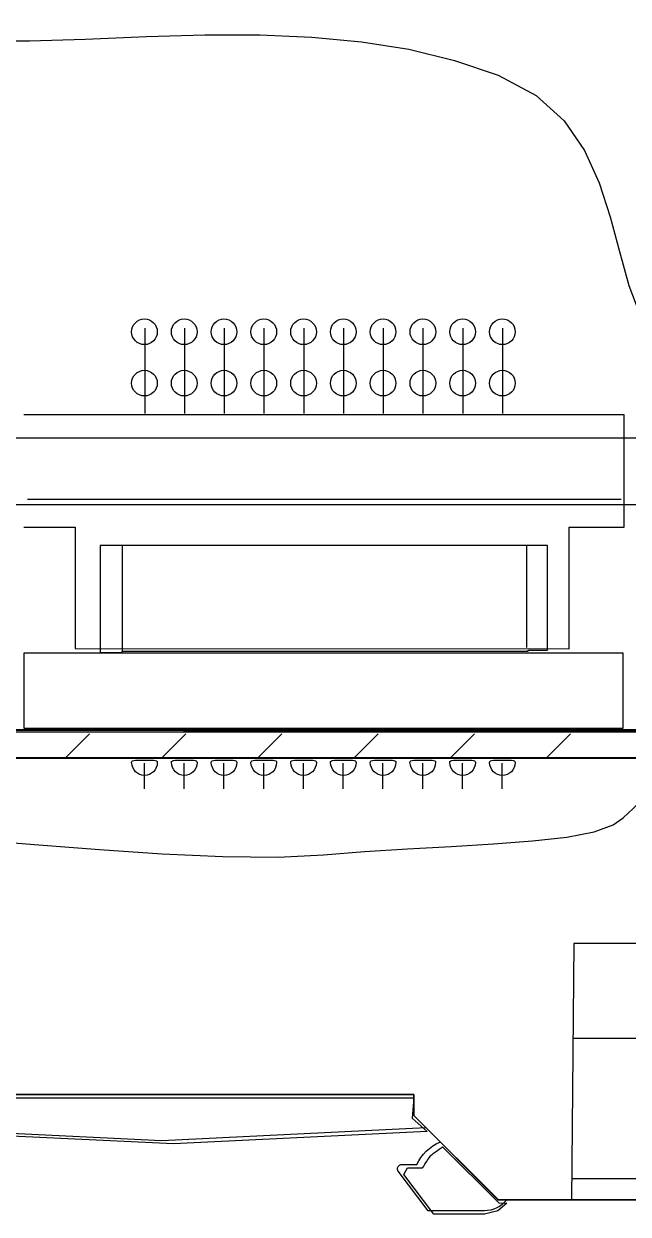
# Model space of a CAD drawing. Header units: metres. Extents: x 0 to 3575, y 0 to 842.
# Drawn here: x 2537 to 2577.1, y 582.7 to 661.6 of the extents above; entities that cross this region are included whole.
import ezdxf

# ---------------------------------------------------------------- set-up
doc = ezdxf.new("R2010")
doc.units = ezdxf.units.M
doc.layers.add('SCHEMATICS', color=7, linetype='Continuous')

msp = doc.modelspace()

# ---------------------------------------------------------------- linework, layer by layer
at = {"layer": 'SCHEMATICS', "color": 7}
for p, q in [((2545.084, 635.791), (2545.084, 641.444)), ((2547.722, 635.791), (2547.722, 641.444)), ((2550.356, 635.791), (2550.356, 641.444)), ((2552.991, 635.791), (2552.991, 641.444)), ((2555.625, 635.791), (2555.625, 641.444)), ((2558.262, 635.791), (2558.262, 641.444)), ((2560.897, 635.791), (2560.897, 641.444)), ((2563.534, 635.791), (2563.534, 641.444)), ((2566.168, 635.791), (2566.168, 641.444)), ((2568.805, 635.791), (2568.805, 641.444)), ((2576.841, 635.688), (2537.046, 635.688)), ((2576.841, 628.248), (2576.841, 635.688)), ((2588.326, 634.135), (2485.717, 634.135)), ((2537.283, 630.1), (2576.651, 630.1)), ((2581.394, 629.726), (2494.372, 629.726)), ((2537.046, 628.248), (2540.453, 628.248)), ((2540.453, 628.248), (2540.453, 620.189)), ((2573.199, 620.175), (2573.199, 628.248)), ((2573.199, 628.248), (2576.841, 628.248)), ((2571.764, 627.025), (2542.117, 627.025)), ((2542.117, 627.025), (2542.117, 619.927)), ((2543.593, 620.033), (2543.593, 627.022)), ((2570.39, 620.267), (2570.39, 627.022)), ((2571.764, 620.081), (2571.764, 627.025)), ((2540.453, 620.189), (2573.199, 620.175)), ((2542.117, 619.927), (2543.566, 619.927)), ((2543.566, 619.927), (2543.566, 620.03)), ((2543.566, 620.03), (2570.495, 620.03)), ((2570.495, 620.081), (2571.764, 620.081)), ((2570.495, 620.03), (2570.495, 620.081)), ((2633.214, 614.659), (2457.524, 614.659)), ((2593.282, 614.765), (2480.765, 614.765)), ((2539.771, 612.916), (2541.406, 614.551)), ((2546.149, 612.916), (2547.784, 614.551)), ((2547.644, 614.765), (2588.506, 614.765)), ((2552.527, 612.916), (2554.162, 614.551)), ((2558.905, 612.916), (2560.54, 614.551)), ((2565.283, 612.916), (2566.918, 614.551)), ((2571.661, 612.916), (2573.296, 614.551)), ((2457.584, 612.947), (2632.797, 612.943)), ((2632.847, 612.912), (2457.614, 612.912)), ((2538.398, 612.936), (2458.457, 612.936)), ((2632.182, 612.935), (2538.767, 612.935)), ((2545.05, 610.892), (2545.05, 612.593)), ((2547.684, 610.892), (2547.684, 612.593)), ((2550.32, 610.892), (2550.32, 612.593)), ((2552.955, 610.892), (2552.955, 612.593)), ((2555.591, 610.892), (2555.591, 612.593)), ((2558.226, 610.892), (2558.226, 612.593)), ((2560.862, 610.892), (2560.862, 612.593)), ((2563.498, 610.892), (2563.498, 612.593)), ((2566.132, 610.892), (2566.132, 612.593)), ((2568.769, 610.892), (2568.769, 612.593)), ((2573.504, 600.629), (2573.354, 583.645)), ((2597.661, 600.628), (2573.504, 600.628)), ((2578.513, 594.349), (2573.449, 594.349)), ((2562.9, 590.621), (2529.806, 590.621)), ((2529.808, 590.62), (2562.902, 590.62)), ((2549.968, 590.631), (2543.318, 590.631)), ((2559.144, 590.621), (2559.141, 590.621)), ((2559.147, 590.619), (2559.144, 590.619)), ((2559.213, 590.617), (2559.207, 590.617)), ((2559.217, 590.615), (2559.211, 590.615)), ((2562.9, 589.226), (2562.9, 590.621)), ((2562.902, 590.62), (2562.902, 589.225)), ((2529.879, 590.397), (2562.901, 590.394)), ((2562.901, 590.394), (2562.788, 589.059)), ((2562.788, 589.059), (2563.801, 588.172)), ((2562.902, 589.225), (2568.515, 583.642)), ((2568.478, 583.644), (2562.902, 589.224)), ((2546.205, 587.562), (2528.981, 588.396)), ((2546.976, 587.357), (2529.064, 588.185)), ((2563.717, 588.41), (2546.205, 587.562)), ((2563.801, 588.172), (2546.976, 587.357)), ((2564.641, 587.471), (2564.654, 587.474)), ((2564.815, 587.16), (2568.553, 583.442)), ((2562.101, 585.981), (2563.109, 585.981)), ((2562.254, 585.31), (2562.476, 585.757)), ((2562.476, 585.757), (2563.481, 585.757)), ((2563.865, 582.913), (2561.879, 585.534)), ((2564.239, 582.689), (2562.254, 585.31)), ((2573.367, 585.055), (2578.433, 585.053)), ((2573.357, 583.645), (2568.477, 583.645)), ((2568.478, 583.644), (2568.513, 583.641)), ((2568.478, 583.644), (2568.513, 583.641)), ((2569.066, 583.423), (2568.478, 582.92)), ((2568.515, 583.642), (2631.429, 583.638)), ((2568.516, 583.641), (2568.549, 583.638)), ((2568.516, 583.641), (2568.549, 583.638)), ((2568.553, 583.442), (2569.066, 583.423)), ((2571.528, 583.641), (2571.534, 583.641)), ((2571.529, 583.641), (2571.535, 583.641)), ((2573.356, 583.645), (2573.354, 583.645)), ((2578.424, 583.645), (2573.355, 583.645)), ((2573.359, 583.644), (2573.357, 583.644)), ((2573.357, 583.64), (2573.359, 583.64)), ((2573.427, 583.639), (2573.423, 583.64)), ((2573.432, 583.638), (2573.428, 583.639)), ((2567.584, 582.913), (2563.865, 582.913)), ((2567.587, 582.689), (2564.239, 582.689)), ((2568.478, 582.92), (2567.587, 582.689))]:
    msp.add_line(p, q, dxfattribs=at)
for points in [[(2519.128, 661.621), (2522.943, 661.494), (2525.88, 661.296), (2528.225, 661.062), (2530.265, 660.828), (2532.287, 660.63), (2534.578, 660.503), (2537.424, 660.484), (2541.111, 660.606)], [(2519.128, 661.621), (2522.943, 661.494), (2525.88, 661.296), (2528.225, 661.062), (2530.265, 660.828), (2532.288, 660.63), (2534.578, 660.503), (2537.424, 660.484), (2541.111, 660.606)], [(2541.111, 660.606), (2545.192, 660.783), (2549.044, 660.885), (2552.686, 660.881), (2556.141, 660.74), (2559.43, 660.433), (2562.573, 659.929), (2565.592, 659.197), (2568.507, 658.208)], [(2541.111, 660.606), (2545.192, 660.783), (2549.044, 660.885), (2552.686, 660.881), (2556.141, 660.74), (2559.43, 660.433), (2562.573, 659.929), (2565.592, 659.197), (2568.507, 658.208)], [(2568.507, 658.208), (2571.011, 656.875), (2572.871, 655.188), (2574.22, 653.228), (2575.191, 651.075), (2575.918, 648.811), (2576.533, 646.517), (2577.169, 644.274), (2577.961, 642.162)], [(2568.507, 658.208), (2571.011, 656.875), (2572.872, 655.188), (2574.221, 653.228), (2575.192, 651.075), (2575.918, 648.811), (2576.533, 646.517), (2577.17, 644.274), (2577.962, 642.162)], [(2544.195, 641.198), (2544.212, 641.369), (2544.262, 641.529), (2544.341, 641.674), (2544.445, 641.8), (2544.571, 641.904), (2544.716, 641.982), (2544.875, 642.032), (2545.047, 642.049)], [(2545.047, 642.049), (2545.218, 642.032), (2545.377, 641.982), (2545.522, 641.904), (2545.648, 641.8), (2545.752, 641.674), (2545.831, 641.529), (2545.881, 641.369), (2545.898, 641.198)], [(2546.832, 641.198), (2546.849, 641.369), (2546.899, 641.529), (2546.978, 641.674), (2547.082, 641.8), (2547.208, 641.904), (2547.353, 641.982), (2547.512, 642.032), (2547.683, 642.049)], [(2547.683, 642.049), (2547.855, 642.032), (2548.014, 641.982), (2548.159, 641.904), (2548.285, 641.8), (2548.389, 641.674), (2548.468, 641.529), (2548.518, 641.369), (2548.535, 641.198)], [(2549.469, 641.198), (2549.486, 641.369), (2549.536, 641.529), (2549.615, 641.674), (2549.719, 641.8), (2549.845, 641.904), (2549.99, 641.982), (2550.149, 642.032), (2550.32, 642.049)], [(2550.32, 642.049), (2550.492, 642.032), (2550.651, 641.982), (2550.796, 641.904), (2550.922, 641.8), (2551.026, 641.674), (2551.105, 641.529), (2551.155, 641.369), (2551.172, 641.198)], [(2552.107, 641.198), (2552.124, 641.369), (2552.174, 641.529), (2552.253, 641.674), (2552.357, 641.8), (2552.482, 641.904), (2552.627, 641.982), (2552.786, 642.032), (2552.957, 642.049)], [(2552.957, 642.049), (2553.129, 642.032), (2553.288, 641.982), (2553.433, 641.904), (2553.559, 641.8), (2553.663, 641.674), (2553.741, 641.529), (2553.791, 641.369), (2553.808, 641.198)], [(2554.742, 641.198), (2554.759, 641.369), (2554.809, 641.529), (2554.888, 641.674), (2554.992, 641.8), (2555.118, 641.904), (2555.263, 641.982), (2555.422, 642.032), (2555.594, 642.049)], [(2555.594, 642.049), (2555.765, 642.032), (2555.924, 641.982), (2556.069, 641.904), (2556.195, 641.8), (2556.299, 641.674), (2556.378, 641.529), (2556.428, 641.369), (2556.445, 641.198)], [(2557.379, 641.198), (2557.396, 641.369), (2557.446, 641.529), (2557.525, 641.674), (2557.629, 641.8), (2557.755, 641.904), (2557.9, 641.982), (2558.059, 642.032), (2558.231, 642.049)], [(2558.231, 642.049), (2558.402, 642.032), (2558.561, 641.982), (2558.706, 641.904), (2558.832, 641.8), (2558.936, 641.674), (2559.015, 641.529), (2559.065, 641.369), (2559.082, 641.198)], [(2560.016, 641.198), (2560.033, 641.369), (2560.083, 641.529), (2560.162, 641.674), (2560.266, 641.8), (2560.392, 641.904), (2560.537, 641.982), (2560.696, 642.032), (2560.867, 642.049)], [(2560.867, 642.049), (2561.039, 642.032), (2561.198, 641.982), (2561.343, 641.904), (2561.469, 641.8), (2561.573, 641.674), (2561.652, 641.529), (2561.702, 641.369), (2561.719, 641.198)], [(2562.653, 641.198), (2562.67, 641.369), (2562.72, 641.529), (2562.799, 641.674), (2562.903, 641.8), (2563.029, 641.904), (2563.174, 641.982), (2563.333, 642.032), (2563.504, 642.049)], [(2563.504, 642.049), (2563.676, 642.032), (2563.835, 641.982), (2563.98, 641.904), (2564.106, 641.8), (2564.21, 641.674), (2564.289, 641.529), (2564.339, 641.369), (2564.356, 641.198)], [(2565.29, 641.198), (2565.307, 641.369), (2565.357, 641.529), (2565.436, 641.674), (2565.54, 641.8), (2565.666, 641.904), (2565.811, 641.982), (2565.97, 642.032), (2566.141, 642.049)], [(2566.141, 642.049), (2566.313, 642.032), (2566.472, 641.982), (2566.617, 641.904), (2566.743, 641.8), (2566.847, 641.674), (2566.926, 641.529), (2566.976, 641.369), (2566.993, 641.198)], [(2567.927, 641.198), (2567.944, 641.369), (2567.994, 641.529), (2568.072, 641.674), (2568.176, 641.8), (2568.302, 641.904), (2568.447, 641.982), (2568.607, 642.032), (2568.778, 642.049)], [(2568.778, 642.049), (2568.949, 642.032), (2569.108, 641.982), (2569.253, 641.904), (2569.379, 641.8), (2569.483, 641.674), (2569.562, 641.529), (2569.612, 641.369), (2569.629, 641.198)], [(2545.047, 640.347), (2544.875, 640.364), (2544.716, 640.414), (2544.571, 640.492), (2544.445, 640.596), (2544.341, 640.722), (2544.262, 640.867), (2544.212, 641.026), (2544.195, 641.198)], [(2545.898, 641.198), (2545.881, 641.026), (2545.831, 640.867), (2545.752, 640.722), (2545.648, 640.596), (2545.522, 640.492), (2545.377, 640.414), (2545.218, 640.364), (2545.047, 640.347)], [(2547.683, 640.347), (2547.512, 640.364), (2547.353, 640.414), (2547.208, 640.492), (2547.082, 640.596), (2546.978, 640.722), (2546.899, 640.867), (2546.849, 641.026), (2546.832, 641.198)], [(2548.535, 641.198), (2548.518, 641.026), (2548.468, 640.867), (2548.389, 640.722), (2548.285, 640.596), (2548.159, 640.492), (2548.014, 640.414), (2547.855, 640.364), (2547.683, 640.347)], [(2550.32, 640.347), (2550.149, 640.364), (2549.99, 640.414), (2549.845, 640.492), (2549.719, 640.596), (2549.615, 640.722), (2549.536, 640.867), (2549.486, 641.026), (2549.469, 641.198)], [(2551.172, 641.198), (2551.155, 641.026), (2551.105, 640.867), (2551.026, 640.722), (2550.922, 640.596), (2550.796, 640.492), (2550.651, 640.414), (2550.492, 640.364), (2550.32, 640.347)], [(2552.957, 640.347), (2552.786, 640.364), (2552.627, 640.414), (2552.482, 640.492), (2552.357, 640.596), (2552.253, 640.722), (2552.174, 640.867), (2552.124, 641.026), (2552.107, 641.198)], [(2553.808, 641.198), (2553.791, 641.026), (2553.741, 640.867), (2553.663, 640.722), (2553.559, 640.596), (2553.433, 640.492), (2553.288, 640.414), (2553.129, 640.364), (2552.957, 640.347)], [(2555.594, 640.347), (2555.422, 640.364), (2555.263, 640.414), (2555.118, 640.492), (2554.992, 640.596), (2554.888, 640.722), (2554.809, 640.867), (2554.759, 641.026), (2554.742, 641.198)], [(2556.445, 641.198), (2556.428, 641.026), (2556.378, 640.867), (2556.299, 640.722), (2556.195, 640.596), (2556.069, 640.492), (2555.924, 640.414), (2555.765, 640.364), (2555.594, 640.347)], [(2558.231, 640.347), (2558.059, 640.364), (2557.9, 640.414), (2557.755, 640.492), (2557.629, 640.596), (2557.525, 640.722), (2557.446, 640.867), (2557.396, 641.026), (2557.379, 641.198)], [(2559.082, 641.198), (2559.065, 641.026), (2559.015, 640.867), (2558.936, 640.722), (2558.832, 640.596), (2558.706, 640.492), (2558.561, 640.414), (2558.402, 640.364), (2558.231, 640.347)], [(2560.867, 640.347), (2560.696, 640.364), (2560.537, 640.414), (2560.392, 640.492), (2560.266, 640.596), (2560.162, 640.722), (2560.083, 640.867), (2560.033, 641.026), (2560.016, 641.198)], [(2561.719, 641.198), (2561.702, 641.026), (2561.652, 640.867), (2561.573, 640.722), (2561.469, 640.596), (2561.343, 640.492), (2561.198, 640.414), (2561.039, 640.364), (2560.867, 640.347)], [(2563.504, 640.347), (2563.333, 640.364), (2563.174, 640.414), (2563.029, 640.492), (2562.903, 640.596), (2562.799, 640.722), (2562.72, 640.867), (2562.67, 641.026), (2562.653, 641.198)], [(2564.356, 641.198), (2564.339, 641.026), (2564.289, 640.867), (2564.21, 640.722), (2564.106, 640.596), (2563.98, 640.492), (2563.835, 640.414), (2563.676, 640.364), (2563.504, 640.347)], [(2566.141, 640.347), (2565.97, 640.364), (2565.811, 640.414), (2565.666, 640.492), (2565.54, 640.596), (2565.436, 640.722), (2565.357, 640.867), (2565.307, 641.026), (2565.29, 641.198)], [(2566.993, 641.198), (2566.976, 641.026), (2566.926, 640.867), (2566.847, 640.722), (2566.743, 640.596), (2566.617, 640.492), (2566.472, 640.414), (2566.313, 640.364), (2566.141, 640.347)], [(2568.778, 640.347), (2568.607, 640.364), (2568.447, 640.414), (2568.302, 640.492), (2568.176, 640.596), (2568.072, 640.722), (2567.994, 640.867), (2567.944, 641.026), (2567.927, 641.198)], [(2569.629, 641.198), (2569.612, 641.026), (2569.562, 640.867), (2569.483, 640.722), (2569.379, 640.596), (2569.253, 640.492), (2569.108, 640.414), (2568.949, 640.364), (2568.778, 640.347)], [(2544.195, 637.793), (2544.212, 637.965), (2544.262, 638.124), (2544.341, 638.269), (2544.445, 638.395), (2544.571, 638.499), (2544.716, 638.577), (2544.875, 638.627), (2545.047, 638.644)], [(2545.047, 638.644), (2545.218, 638.627), (2545.377, 638.577), (2545.522, 638.499), (2545.648, 638.395), (2545.752, 638.269), (2545.831, 638.124), (2545.881, 637.965), (2545.898, 637.793)], [(2546.832, 637.793), (2546.849, 637.965), (2546.899, 638.124), (2546.978, 638.269), (2547.082, 638.395), (2547.208, 638.499), (2547.353, 638.577), (2547.512, 638.627), (2547.683, 638.644)], [(2547.683, 638.644), (2547.855, 638.627), (2548.014, 638.577), (2548.159, 638.499), (2548.285, 638.395), (2548.389, 638.269), (2548.468, 638.124), (2548.518, 637.965), (2548.535, 637.793)], [(2549.469, 637.793), (2549.486, 637.965), (2549.536, 638.124), (2549.615, 638.269), (2549.719, 638.395), (2549.845, 638.499), (2549.99, 638.577), (2550.149, 638.627), (2550.32, 638.644)], [(2550.32, 638.644), (2550.492, 638.627), (2550.651, 638.577), (2550.796, 638.499), (2550.922, 638.395), (2551.026, 638.269), (2551.105, 638.124), (2551.155, 637.965), (2551.172, 637.793)], [(2552.107, 637.793), (2552.124, 637.965), (2552.174, 638.124), (2552.253, 638.269), (2552.357, 638.395), (2552.482, 638.499), (2552.627, 638.577), (2552.786, 638.627), (2552.957, 638.644)], [(2552.957, 638.644), (2553.129, 638.627), (2553.288, 638.577), (2553.433, 638.499), (2553.559, 638.395), (2553.663, 638.269), (2553.741, 638.124), (2553.791, 637.965), (2553.808, 637.793)], [(2554.742, 637.793), (2554.759, 637.965), (2554.809, 638.124), (2554.888, 638.269), (2554.992, 638.395), (2555.118, 638.499), (2555.263, 638.577), (2555.422, 638.627), (2555.594, 638.644)], [(2555.594, 638.644), (2555.765, 638.627), (2555.924, 638.577), (2556.069, 638.499), (2556.195, 638.395), (2556.299, 638.269), (2556.378, 638.124), (2556.428, 637.965), (2556.445, 637.793)], [(2557.379, 637.793), (2557.396, 637.965), (2557.446, 638.124), (2557.525, 638.269), (2557.629, 638.395), (2557.755, 638.499), (2557.9, 638.577), (2558.059, 638.627), (2558.231, 638.644)], [(2558.231, 638.644), (2558.402, 638.627), (2558.561, 638.577), (2558.706, 638.499), (2558.832, 638.395), (2558.936, 638.269), (2559.015, 638.124), (2559.065, 637.965), (2559.082, 637.793)], [(2560.016, 637.793), (2560.033, 637.965), (2560.083, 638.124), (2560.162, 638.269), (2560.266, 638.395), (2560.392, 638.499), (2560.537, 638.577), (2560.696, 638.627), (2560.867, 638.644)], [(2560.867, 638.644), (2561.039, 638.627), (2561.198, 638.577), (2561.343, 638.499), (2561.469, 638.395), (2561.573, 638.269), (2561.652, 638.124), (2561.702, 637.965), (2561.719, 637.793)], [(2562.653, 637.793), (2562.67, 637.965), (2562.72, 638.124), (2562.799, 638.269), (2562.903, 638.395), (2563.029, 638.499), (2563.174, 638.577), (2563.333, 638.627), (2563.504, 638.644)], [(2563.504, 638.644), (2563.676, 638.627), (2563.835, 638.577), (2563.98, 638.499), (2564.106, 638.395), (2564.21, 638.269), (2564.289, 638.124), (2564.339, 637.965), (2564.356, 637.793)], [(2565.29, 637.793), (2565.307, 637.965), (2565.357, 638.124), (2565.436, 638.269), (2565.54, 638.395), (2565.666, 638.499), (2565.811, 638.577), (2565.97, 638.627), (2566.141, 638.644)], [(2566.141, 638.644), (2566.313, 638.627), (2566.472, 638.577), (2566.617, 638.499), (2566.743, 638.395), (2566.847, 638.269), (2566.926, 638.124), (2566.976, 637.965), (2566.993, 637.793)], [(2567.927, 637.793), (2567.944, 637.965), (2567.994, 638.124), (2568.072, 638.269), (2568.176, 638.395), (2568.302, 638.499), (2568.447, 638.577), (2568.607, 638.627), (2568.778, 638.644)], [(2568.778, 638.644), (2568.949, 638.627), (2569.108, 638.577), (2569.253, 638.499), (2569.379, 638.395), (2569.483, 638.269), (2569.562, 638.124), (2569.612, 637.965), (2569.629, 637.793)], [(2545.047, 636.942), (2544.875, 636.959), (2544.716, 637.009), (2544.571, 637.087), (2544.445, 637.191), (2544.341, 637.317), (2544.262, 637.462), (2544.212, 637.622), (2544.195, 637.793)], [(2545.898, 637.793), (2545.881, 637.622), (2545.831, 637.462), (2545.752, 637.317), (2545.648, 637.191), (2545.522, 637.087), (2545.377, 637.009), (2545.218, 636.959), (2545.047, 636.942)], [(2547.683, 636.942), (2547.512, 636.959), (2547.353, 637.009), (2547.208, 637.087), (2547.082, 637.191), (2546.978, 637.317), (2546.899, 637.462), (2546.849, 637.622), (2546.832, 637.793)], [(2548.535, 637.793), (2548.518, 637.622), (2548.468, 637.462), (2548.389, 637.317), (2548.285, 637.191), (2548.159, 637.087), (2548.014, 637.009), (2547.855, 636.959), (2547.683, 636.942)], [(2550.32, 636.942), (2550.149, 636.959), (2549.99, 637.009), (2549.845, 637.087), (2549.719, 637.191), (2549.615, 637.317), (2549.536, 637.462), (2549.486, 637.622), (2549.469, 637.793)], [(2551.172, 637.793), (2551.155, 637.622), (2551.105, 637.462), (2551.026, 637.317), (2550.922, 637.191), (2550.796, 637.087), (2550.651, 637.009), (2550.492, 636.959), (2550.32, 636.942)], [(2552.957, 636.942), (2552.786, 636.959), (2552.627, 637.009), (2552.482, 637.087), (2552.357, 637.191), (2552.253, 637.317), (2552.174, 637.462), (2552.124, 637.622), (2552.107, 637.793)], [(2553.808, 637.793), (2553.791, 637.622), (2553.741, 637.462), (2553.663, 637.317), (2553.559, 637.191), (2553.433, 637.087), (2553.288, 637.009), (2553.129, 636.959), (2552.957, 636.942)], [(2555.594, 636.942), (2555.422, 636.959), (2555.263, 637.009), (2555.118, 637.087), (2554.992, 637.191), (2554.888, 637.317), (2554.809, 637.462), (2554.759, 637.622), (2554.742, 637.793)], [(2556.445, 637.793), (2556.428, 637.622), (2556.378, 637.462), (2556.299, 637.317), (2556.195, 637.191), (2556.069, 637.087), (2555.924, 637.009), (2555.765, 636.959), (2555.594, 636.942)], [(2558.231, 636.942), (2558.059, 636.959), (2557.9, 637.009), (2557.755, 637.087), (2557.629, 637.191), (2557.525, 637.317), (2557.446, 637.462), (2557.396, 637.622), (2557.379, 637.793)], [(2559.082, 637.793), (2559.065, 637.622), (2559.015, 637.462), (2558.936, 637.317), (2558.832, 637.191), (2558.706, 637.087), (2558.561, 637.009), (2558.402, 636.959), (2558.231, 636.942)], [(2560.867, 636.942), (2560.696, 636.959), (2560.537, 637.009), (2560.392, 637.087), (2560.266, 637.191), (2560.162, 637.317), (2560.083, 637.462), (2560.033, 637.622), (2560.016, 637.793)], [(2561.719, 637.793), (2561.702, 637.622), (2561.652, 637.462), (2561.573, 637.317), (2561.469, 637.191), (2561.343, 637.087), (2561.198, 637.009), (2561.039, 636.959), (2560.867, 636.942)], [(2563.504, 636.942), (2563.333, 636.959), (2563.174, 637.009), (2563.029, 637.087), (2562.903, 637.191), (2562.799, 637.317), (2562.72, 637.462), (2562.67, 637.622), (2562.653, 637.793)], [(2564.356, 637.793), (2564.339, 637.622), (2564.289, 637.462), (2564.21, 637.317), (2564.106, 637.191), (2563.98, 637.087), (2563.835, 637.009), (2563.676, 636.959), (2563.504, 636.942)], [(2566.141, 636.942), (2565.97, 636.959), (2565.811, 637.009), (2565.666, 637.087), (2565.54, 637.191), (2565.436, 637.317), (2565.357, 637.462), (2565.307, 637.622), (2565.29, 637.793)], [(2566.993, 637.793), (2566.976, 637.622), (2566.926, 637.462), (2566.847, 637.317), (2566.743, 637.191), (2566.617, 637.087), (2566.472, 637.009), (2566.313, 636.959), (2566.141, 636.942)], [(2568.778, 636.942), (2568.607, 636.959), (2568.447, 637.009), (2568.302, 637.087), (2568.176, 637.191), (2568.072, 637.317), (2567.994, 637.462), (2567.944, 637.622), (2567.927, 637.793)], [(2569.629, 637.793), (2569.612, 637.622), (2569.562, 637.462), (2569.483, 637.317), (2569.379, 637.191), (2569.253, 637.087), (2569.108, 637.009), (2568.949, 636.959), (2568.778, 636.942)], [(2537.049, 614.919), (2576.781, 614.919), (2576.781, 619.881), (2537.049, 619.881), (2537.049, 614.919)], [(2537.049, 614.919), (2576.781, 614.919), (2576.781, 619.881), (2537.049, 619.881), (2537.049, 614.919)], [(2457.677, 612.97), (2632.604, 612.97), (2632.604, 614.798), (2457.677, 614.798), (2457.677, 612.97)], [(2544.198, 612.632), (2544.211, 612.702), (2544.262, 612.75), (2544.344, 612.78), (2544.453, 612.795), (2544.586, 612.8), (2544.736, 612.799), (2544.901, 612.795), (2545.074, 612.793)], [(2545.05, 611.781), (2544.88, 611.798), (2544.723, 611.848), (2544.583, 611.927), (2544.46, 612.031), (2544.359, 612.157), (2544.279, 612.301), (2544.225, 612.461), (2544.198, 612.632)], [(2545.9, 612.632), (2545.88, 612.46), (2545.828, 612.301), (2545.75, 612.156), (2545.646, 612.03), (2545.522, 611.926), (2545.379, 611.848), (2545.22, 611.798), (2545.05, 611.781)], [(2545.074, 612.793), (2545.244, 612.795), (2545.401, 612.799), (2545.543, 612.8), (2545.665, 612.795), (2545.765, 612.78), (2545.84, 612.75), (2545.886, 612.702), (2545.9, 612.632)], [(2546.835, 612.632), (2546.849, 612.702), (2546.899, 612.75), (2546.981, 612.78), (2547.091, 612.795), (2547.223, 612.8), (2547.374, 612.799), (2547.537, 612.795), (2547.71, 612.793)], [(2547.686, 611.781), (2547.516, 611.798), (2547.359, 611.848), (2547.219, 611.927), (2547.097, 612.031), (2546.995, 612.157), (2546.916, 612.301), (2546.862, 612.461), (2546.835, 612.632)], [(2548.537, 612.632), (2548.516, 612.46), (2548.465, 612.301), (2548.386, 612.156), (2548.282, 612.03), (2548.158, 611.926), (2548.015, 611.848), (2547.856, 611.798), (2547.686, 611.781)], [(2547.71, 612.793), (2547.88, 612.795), (2548.038, 612.799), (2548.179, 612.8), (2548.302, 612.795), (2548.402, 612.78), (2548.476, 612.75), (2548.522, 612.702), (2548.537, 612.632)], [(2549.47, 612.632), (2549.484, 612.702), (2549.534, 612.75), (2549.616, 612.78), (2549.726, 612.795), (2549.858, 612.8), (2550.009, 612.799), (2550.172, 612.795), (2550.345, 612.793)], [(2550.321, 611.781), (2550.152, 611.798), (2549.996, 611.848), (2549.855, 611.927), (2549.733, 612.031), (2549.631, 612.157), (2549.552, 612.301), (2549.497, 612.461), (2549.47, 612.632)], [(2551.173, 612.632), (2551.152, 612.46), (2551.1, 612.301), (2551.022, 612.156), (2550.918, 612.03), (2550.794, 611.926), (2550.651, 611.848), (2550.492, 611.798), (2550.321, 611.781)], [(2550.345, 612.793), (2550.516, 612.795), (2550.674, 612.799), (2550.815, 612.8), (2550.938, 612.795), (2551.038, 612.78), (2551.112, 612.75), (2551.158, 612.702), (2551.173, 612.632)], [(2552.106, 612.632), (2552.119, 612.702), (2552.17, 612.75), (2552.252, 612.78), (2552.361, 612.795), (2552.494, 612.8), (2552.644, 612.799), (2552.809, 612.795), (2552.982, 612.793)], [(2552.958, 611.781), (2552.788, 611.798), (2552.631, 611.848), (2552.491, 611.927), (2552.369, 612.031), (2552.267, 612.157), (2552.187, 612.301), (2552.133, 612.461), (2552.106, 612.632)], [(2553.809, 612.632), (2553.788, 612.46), (2553.737, 612.301), (2553.658, 612.156), (2553.555, 612.03), (2553.43, 611.926), (2553.287, 611.848), (2553.128, 611.798), (2552.958, 611.781)], [(2552.982, 612.793), (2553.152, 612.795), (2553.31, 612.799), (2553.451, 612.8), (2553.573, 612.795), (2553.673, 612.78), (2553.748, 612.75), (2553.794, 612.702), (2553.809, 612.632)], [(2554.742, 612.632), (2554.756, 612.702), (2554.806, 612.75), (2554.889, 612.78), (2554.998, 612.795), (2555.13, 612.8), (2555.281, 612.799), (2555.445, 612.795), (2555.618, 612.793)], [(2555.594, 611.781), (2555.424, 611.798), (2555.267, 611.848), (2555.127, 611.927), (2555.004, 612.031), (2554.903, 612.157), (2554.823, 612.301), (2554.769, 612.461), (2554.742, 612.632)], [(2556.445, 612.632), (2556.424, 612.46), (2556.373, 612.301), (2556.294, 612.156), (2556.19, 612.03), (2556.066, 611.926), (2555.923, 611.848), (2555.764, 611.798), (2555.594, 611.781)], [(2555.618, 612.793), (2555.788, 612.795), (2555.945, 612.799), (2556.087, 612.8), (2556.209, 612.795), (2556.309, 612.78), (2556.384, 612.75), (2556.43, 612.702), (2556.445, 612.632)], [(2557.379, 612.632), (2557.392, 612.702), (2557.443, 612.75), (2557.525, 612.78), (2557.634, 612.795), (2557.766, 612.8), (2557.917, 612.799), (2558.08, 612.795), (2558.253, 612.793)], [(2558.229, 611.781), (2558.06, 611.798), (2557.904, 611.848), (2557.763, 611.927), (2557.641, 612.031), (2557.539, 612.157), (2557.46, 612.301), (2557.406, 612.461), (2557.379, 612.632)], [(2559.081, 612.632), (2559.06, 612.46), (2559.008, 612.301), (2558.93, 612.156), (2558.826, 612.03), (2558.702, 611.926), (2558.559, 611.848), (2558.4, 611.798), (2558.229, 611.781)], [(2558.253, 612.793), (2558.424, 612.795), (2558.581, 612.799), (2558.723, 612.8), (2558.845, 612.795), (2558.945, 612.78), (2559.02, 612.75), (2559.066, 612.702), (2559.081, 612.632)], [(2560.015, 612.632), (2560.028, 612.702), (2560.079, 612.75), (2560.161, 612.78), (2560.27, 612.795), (2560.403, 612.8), (2560.553, 612.799), (2560.718, 612.795), (2560.891, 612.793)], [(2560.867, 611.781), (2560.697, 611.798), (2560.54, 611.848), (2560.4, 611.927), (2560.278, 612.031), (2560.176, 612.157), (2560.096, 612.301), (2560.042, 612.461), (2560.015, 612.632)], [(2561.718, 612.632), (2561.697, 612.46), (2561.646, 612.301), (2561.567, 612.156), (2561.463, 612.03), (2561.339, 611.926), (2561.196, 611.848), (2561.037, 611.798), (2560.867, 611.781)], [(2560.891, 612.793), (2561.061, 612.795), (2561.219, 612.799), (2561.36, 612.8), (2561.482, 612.795), (2561.582, 612.78), (2561.657, 612.75), (2561.703, 612.702), (2561.718, 612.632)], [(2562.65, 612.632), (2562.664, 612.702), (2562.715, 612.75), (2562.797, 612.78), (2562.907, 612.795), (2563.039, 612.8), (2563.189, 612.799), (2563.353, 612.795), (2563.526, 612.793)], [(2563.502, 611.781), (2563.332, 611.798), (2563.175, 611.848), (2563.035, 611.927), (2562.913, 612.031), (2562.811, 612.157), (2562.731, 612.301), (2562.677, 612.461), (2562.65, 612.632)], [(2564.353, 612.632), (2564.332, 612.46), (2564.281, 612.301), (2564.202, 612.156), (2564.099, 612.03), (2563.974, 611.926), (2563.831, 611.848), (2563.672, 611.798), (2563.502, 611.781)], [(2563.526, 612.793), (2563.696, 612.795), (2563.854, 612.799), (2563.995, 612.8), (2564.117, 612.795), (2564.217, 612.78), (2564.292, 612.75), (2564.338, 612.702), (2564.353, 612.632)], [(2565.287, 612.632), (2565.301, 612.702), (2565.351, 612.75), (2565.433, 612.78), (2565.543, 612.795), (2565.675, 612.8), (2565.826, 612.799), (2565.989, 612.795), (2566.162, 612.793)], [(2566.138, 611.781), (2565.969, 611.798), (2565.813, 611.848), (2565.672, 611.927), (2565.55, 612.031), (2565.448, 612.157), (2565.369, 612.301), (2565.314, 612.461), (2565.287, 612.632)], [(2566.99, 612.632), (2566.969, 612.46), (2566.917, 612.301), (2566.839, 612.156), (2566.735, 612.03), (2566.611, 611.926), (2566.468, 611.848), (2566.309, 611.798), (2566.138, 611.781)], [(2566.162, 612.793), (2566.333, 612.795), (2566.49, 612.799), (2566.632, 612.8), (2566.754, 612.795), (2566.854, 612.78), (2566.929, 612.75), (2566.975, 612.702), (2566.99, 612.632)], [(2567.922, 612.632), (2567.936, 612.702), (2567.986, 612.75), (2568.069, 612.78), (2568.178, 612.795), (2568.311, 612.8), (2568.461, 612.799), (2568.626, 612.795), (2568.799, 612.793)], [(2568.773, 611.781), (2568.604, 611.798), (2568.448, 611.848), (2568.307, 611.927), (2568.185, 612.031), (2568.083, 612.157), (2568.004, 612.301), (2567.949, 612.461), (2567.922, 612.632)], [(2569.625, 612.632), (2569.604, 612.46), (2569.553, 612.301), (2569.474, 612.156), (2569.371, 612.03), (2569.246, 611.926), (2569.103, 611.848), (2568.944, 611.798), (2568.773, 611.781)], [(2568.799, 612.793), (2568.969, 612.795), (2569.126, 612.799), (2569.268, 612.8), (2569.39, 612.795), (2569.49, 612.78), (2569.564, 612.75), (2569.61, 612.702), (2569.625, 612.632)], [(2576.124, 608.506), (2576.782, 608.969), (2577.459, 609.583), (2578.123, 610.284), (2578.741, 611.005), (2579.278, 611.681), (2579.703, 612.245), (2579.983, 612.631), (2580.083, 612.775)], [(2556.913, 606.51), (2559.628, 606.742), (2562.491, 606.922), (2565.383, 607.079), (2568.186, 607.241), (2570.78, 607.437), (2573.047, 607.694), (2574.868, 608.041), (2576.124, 608.506)], [(2529.341, 607.755), (2531.416, 607.672), (2534.4, 607.461), (2538.035, 607.174), (2542.061, 606.866), (2546.22, 606.591), (2550.254, 606.405), (2553.904, 606.359), (2556.913, 606.51)], [(2563.109, 585.981), (2563.234, 586.226), (2563.38, 586.457), (2563.547, 586.673), (2563.733, 586.871), (2563.937, 587.052), (2564.157, 587.212), (2564.392, 587.353), (2564.641, 587.471)], [(2563.481, 585.757), (2563.503, 585.791), (2563.56, 585.88), (2563.644, 586.007), (2563.741, 586.155), (2563.842, 586.307), (2563.936, 586.445), (2564.012, 586.553), (2564.059, 586.612)], [(2564.059, 586.612), (2564.114, 586.658), (2564.21, 586.73), (2564.333, 586.819), (2564.467, 586.915), (2564.597, 587.007), (2564.708, 587.085), (2564.786, 587.14), (2564.815, 587.16)], [(2561.825, 585.703), (2561.831, 585.759), (2561.846, 585.812), (2561.872, 585.859), (2561.905, 585.9), (2561.946, 585.934), (2561.993, 585.959), (2562.045, 585.975), (2562.101, 585.981)], [(2561.879, 585.534), (2561.867, 585.553), (2561.856, 585.573), (2561.847, 585.593), (2561.839, 585.614), (2561.833, 585.636), (2561.829, 585.658), (2561.826, 585.68), (2561.825, 585.703)], [(2569.063, 583.645), (2568.922, 583.481), (2568.764, 583.336), (2568.593, 583.21), (2568.408, 583.106), (2568.213, 583.023), (2568.01, 582.962), (2567.799, 582.926), (2567.584, 582.913)]]:
    msp.add_lwpolyline(points, dxfattribs=at)

doc.saveas('drawing.dxf')
